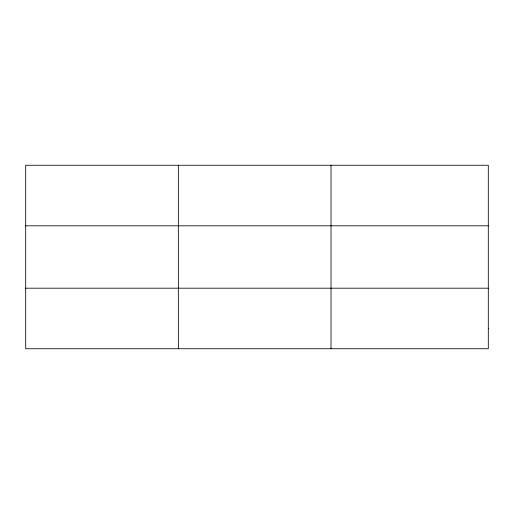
<?xml version="1.0" encoding="UTF-8"?>
<svg xmlns="http://www.w3.org/2000/svg" width="514" height="514" viewBox="0 0 514 514"><rect width="100%" height="100%" fill="white"/><g stroke="black" fill="none" stroke-linecap="round" stroke-linejoin="round"><path stroke-width="0.77" d="M178.358 165.264L178.358 348.736M331.016 165.264L331.016 348.736M25.7 225.807L488.3 225.807M25.7 288.193L488.3 288.193M488.3 328.555L488.3 348.736L25.7 348.736L25.7 165.264L488.3 165.264L488.3 328.555"/></g></svg>
